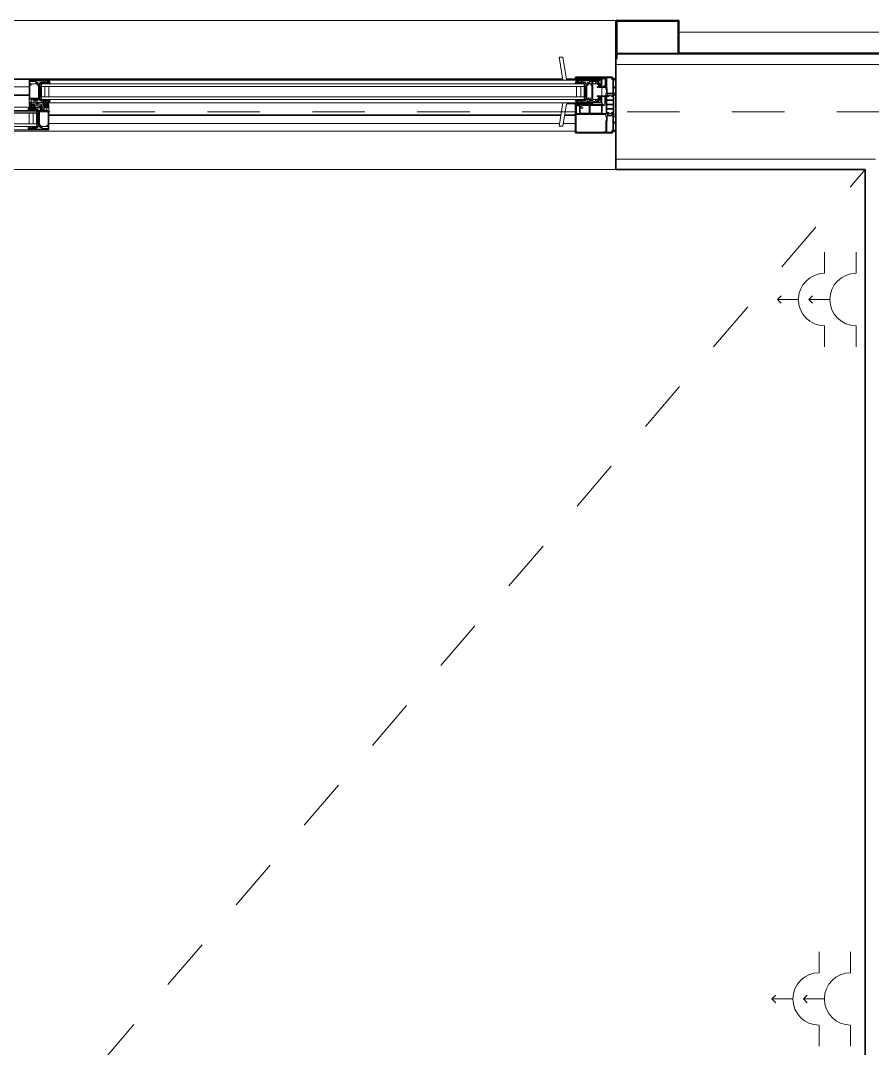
# Model space of a CAD drawing. Header units: metres. Extents: x -1.5 to 31.4, y -9.2 to 10.9.
# Drawn here: x 2.326 to 3.95, y 6.703 to 8.662 of the extents above; entities that cross this region are included whole.
import ezdxf

# ---------------------------------------------------------------- set-up
doc = ezdxf.new("R2010")
doc.units = ezdxf.units.M
doc.linetypes.add('Línea de rejilla', pattern=[0.022225, 0.0127, -0.003175, 0.003175, -0.003175])
doc.linetypes.add('Trazo', pattern=[0.0023, 0.0015, -0.0008])
for name, color, linetype, lineweight in [('A-DETL-GENF', 7, 'Continuous', 18), ('A-DETL-THIN', 7, 'Continuous', 18), ('A-GLAZ', 7, 'Continuous', 18), ('A-WALL', 7, 'Continuous', 18), ('G-IMPT', 7, 'Continuous', 18), ('S-GRID', 7, 'Continuous', 9)]:
    doc.layers.add(name, color=color, linetype=linetype, lineweight=lineweight)
doc.layers.add('A-DETL-HDLN', color=94, linetype='Trazo', lineweight=18, true_color=0x00a600)

# ---------------------------------------------------------------- blocks, each defined once
blk = doc.blocks.new('VENTANA DOS HOJAS - A220 cm x H160 cm-2765769-ARQ_ELEC_PB')
at = {"layer": 'A-DETL-GENF', "color": 253, "true_color": 0xaaaaaa}
for p, q in [((-0.9717, -0.0236), (-0.0489, -0.0236)), ((-0.9717, -0.0286), (-0.0489, -0.0286)), ((-0.9717, -0.0486), (-0.0489, -0.0486)), ((-0.9717, -0.0536), (-0.0489, -0.0536))]:
    blk.add_line(p, q, dxfattribs=at)
at = {"layer": 'A-GLAZ', "color": 253, "lineweight": 35, "true_color": 0xaaaaaa}
for p, q in [((-1.023, 0.04), (-1.0935, 0.04)), ((-1.0935, 0.04), (-1.0935, 0.037)), ((-1.023, -0.0142), (-1.023, 0.04)), ((-1.1, 0.037), (-1.1, -0.063)), ((-1.0935, 0.037), (-1.1, 0.037)), ((-1.0729, -0.017), (-1.0729, 0.0033)), ((-1.0729, 0.0033), (-1.0309, 0.0033)), ((-1.0309, 0.0033), (-1.0309, -0.0142)), ((-1.0309, -0.0142), (-1.023, -0.0142)), ((-1.1, -0.063), (-1.0935, -0.063)), ((-1.0935, -0.063), (-1.0935, -0.066)), ((-1.0935, -0.066), (-1.023, -0.066)), ((-1.0729, -0.063), (-1.0729, -0.0601)), ((-1.023, -0.063), (-1.0729, -0.063)), ((-1.023, -0.066), (-1.023, -0.063))]:
    blk.add_line(p, q, dxfattribs=at)
at = {"layer": 'A-GLAZ', "color": 253, "true_color": 0xaaaaaa}
for p, q in [((0.9985, 0.037), (-1.023, 0.037)), ((-0.9999, 0.0219), (-1.023, 0.0219)), ((-0.999, 0.027), (-1.0058, -0.0155)), ((-0.992, 0.027), (-0.999, 0.027)), ((-0.9989, -0.017), (-0.992, 0.027)), ((-0.0189, 0.0219), (-0.9928, 0.0219)), ((-0.0189, 0.0278), (-0.0189, 0.0342)), ((1.0729, 0.0342), (-0.0189, 0.0342)), ((-0.0189, -0.0025), (-0.0189, 0.0278)), ((-0.0189, 0.0278), (1.0729, 0.0278)), ((-1.0023, 0.0066), (-1.023, 0.0066)), ((-1.0025, 0.0054), (-1.023, 0.0054)), ((-0.0189, 0.0054), (-0.9954, 0.0054)), ((-0.0189, 0.0066), (-0.9952, 0.0066)), ((-1.0729, -0.0234), (-1.0729, -0.017)), ((0.0189, -0.017), (-1.0729, -0.017)), ((-1.0549, -0.0155), (-1.0564, -0.017)), ((-1.0549, -0.0155), (-1.0249, -0.0155)), ((-1.0058, -0.0155), (-1.0249, -0.0155)), ((-1.0249, -0.017), (-1.0249, -0.0155)), ((-0.0189, -0.0089), (-0.0189, -0.0025)), ((1.0729, -0.0025), (-0.0189, -0.0025)), ((1.0729, -0.0089), (-0.0189, -0.0089)), ((-0.0189, -0.0135), (-0.0189, -0.0089)), ((-0.0189, -0.0135), (-0.0076, -0.0135)), ((-0.0076, -0.0135), (0.0025, -0.016)), ((-0.0061, -0.0116), (-0.0061, -0.0089)), ((0.0054, -0.0145), (-0.0061, -0.0116)), ((-0.0025, -0.01), (-0.0054, -0.01)), ((-0.0054, -0.01), (-0.0054, -0.0115)), ((-0.0054, -0.0115), (0.0061, -0.0144)), ((0.0076, -0.0125), (-0.0025, -0.01)), ((0.0025, -0.016), (0.0054, -0.016)), ((0.0054, -0.016), (0.0054, -0.0145)), ((0.0061, -0.0144), (0.0061, -0.017)), ((0.0189, -0.0125), (0.0076, -0.0125)), ((0.0189, -0.0125), (0.0189, -0.017)), ((0.0189, -0.017), (0.0189, -0.0234)), ((-1.0729, -0.0537), (-1.0729, -0.0234)), ((-1.0729, -0.0234), (0.0189, -0.0234)), ((0.0189, -0.0234), (0.0189, -0.0537)), ((0.9954, -0.0314), (0.0189, -0.0314)), ((0.9952, -0.0326), (0.0189, -0.0326)), ((-1.0729, -0.0601), (-1.0729, -0.0537)), ((0.0189, -0.0537), (-1.0729, -0.0537)), ((0.9928, -0.0479), (0.0189, -0.0479)), ((0.0189, -0.0537), (0.0189, -0.0601)), ((0.0189, -0.0601), (-1.0729, -0.0601)), ((-1.055, -0.0615), (-1.0729, -0.0615)), ((-1.0564, -0.0602), (-1.0549, -0.0617)), ((-1.0249, -0.0617), (-1.0549, -0.0617)), ((-1.0249, -0.0617), (-1.0249, -0.0601)), ((-1.0249, -0.0617), (-1.0058, -0.0617)), ((-1.0056, -0.063), (-1.023, -0.063)), ((-1.0058, -0.0617), (-0.999, -0.1042)), ((-0.992, -0.1042), (-0.9989, -0.0601)), ((1.023, -0.0615), (-0.9987, -0.0615)), ((1.023, -0.063), (-0.9985, -0.063)), ((-0.999, -0.1042), (-0.992, -0.1042))]:
    blk.add_line(p, q, dxfattribs=at)
at = {"layer": 'G-IMPT', "color": 253, "true_color": 0xaaaaaa}
for p, q in [((-0.006, 0.0281), (-0.0058, 0.028)), ((0.0184, 0.0293), (0.0158, 0.0293)), ((-1.0958, 0.0008), (-1.0958, -0.0288)), ((-1.094, 0.0023), (-1.0943, 0.0023)), ((-1.0938, 0.0054), (-1.0931, 0.0041)), ((-1.0936, 0.0008), (-1.0933, 0.0008)), ((-1.093, 0.0036), (-1.093, 0.0033)), ((-1.085, 0.0013), (-1.0837, 0.0013)), ((-1.0848, 0.0041), (-1.0841, 0.0054)), ((-1.0827, 0.0003), (-1.0827, -0.0043)), ((-1.0946, -0.0043), (-1.0946, -0.0002)), ((-1.0946, -0.0125), (-1.0946, -0.0073)), ((-1.0946, -0.0155), (-1.0946, -0.0207)), ((-1.0837, -0.0053), (-1.0936, -0.0053)), ((-1.0936, -0.0063), (-1.0837, -0.0063)), ((-1.0837, -0.0135), (-1.0936, -0.0135)), ((-1.0837, -0.0145), (-1.0936, -0.0145)), ((-1.0827, -0.0073), (-1.0827, -0.0125)), ((-1.0827, -0.0207), (-1.0827, -0.0155)), ((-1.0249, -0.0161), (-1.029, -0.0161)), ((-0.0047, -0.0117), (0.0046, -0.014)), ((0.0047, -0.0143), (-0.0046, -0.012)), ((0.0158, -0.0041), (0.0184, -0.0041)), ((-1.0946, -0.0237), (-1.0946, -0.0278)), ((-1.0943, -0.0303), (-1.094, -0.0303)), ((-1.0931, -0.032), (-1.0938, -0.0333)), ((-1.0936, -0.0217), (-1.0837, -0.0217)), ((-1.0837, -0.0227), (-1.0936, -0.0227)), ((-1.0936, -0.0288), (-1.0933, -0.0288)), ((-1.093, -0.0313), (-1.093, -0.0315)), ((-1.085, -0.0293), (-1.0837, -0.0293)), ((-1.0841, -0.0333), (-1.0848, -0.032)), ((-1.0827, -0.0283), (-1.0827, -0.0237)), ((-1.0715, -0.03), (-1.0698, -0.0238)), ((-1.0705, -0.03), (-1.0694, -0.0238)), ((-1.0673, -0.03), (-1.0684, -0.0238)), ((-1.0663, -0.03), (-1.068, -0.0238)), ((-1.0659, -0.0211), (-1.0664, -0.0211)), ((-1.0478, -0.0198), (-1.0465, -0.0206)), ((-1.0465, -0.0232), (-1.0478, -0.024)), ((-1.046, -0.0207), (-1.0457, -0.0207)), ((-1.0391, -0.0486), (-1.0391, -0.0286)), ((-1.028, -0.0219), (-1.0254, -0.0219)), ((-0.0184, -0.0219), (-0.0158, -0.0219)), ((-1.0715, -0.0472), (-1.0698, -0.0534)), ((-1.0705, -0.0472), (-1.0694, -0.0534)), ((-1.0673, -0.0472), (-1.0684, -0.0534)), ((-1.0663, -0.0472), (-1.068, -0.0534)), ((-1.0664, -0.0561), (-1.0659, -0.0561)), ((-1.0496, -0.054), (-1.0498, -0.0541)), ((-1.0254, -0.0553), (-1.028, -0.0553)), ((-0.0158, -0.0553), (-0.0184, -0.0553)), ((0.006, -0.0541), (0.0058, -0.054)), ((-1.0707, -0.0619), (-1.0731, -0.0619)), ((-1.029, -0.0611), (-1.0249, -0.0611))]:
    blk.add_line(p, q, dxfattribs=at)
at = {"layer": 'G-IMPT', "color": 253, "true_color": 0xaaaaaa, "flags": 128}
for points in [[(-1.1, 0.0096), (-1.1, 0.0105), (-1.0988, 0.011), (-1.0988, 0.0097), (-1.0955, 0.0099), (-1.0955, 0.0195), (-1.0988, 0.0197), (-1.0988, 0.0184), (-1.1, 0.0189), (-1.1, 0.022), (-1.0997, 0.0227), (-1.099, 0.023), (-1.0985, 0.023), (-1.0985, 0.0211), (-1.0955, 0.0211), (-1.0955, 0.0353), (-1.0985, 0.0353), (-1.0985, 0.0328), (-1.0994, 0.0337), (-1.0998, 0.0343), (-1.1, 0.0351), (-1.1, 0.037), (-1.0995, 0.037), (-1.0935, 0.037), (-1.0935, 0.04), (-1.023, 0.04), (-1.023, -0.0142), (-1.0257, -0.0142), (-1.024, -0.0127), (-1.03, -0.0127), (-1.0283, -0.0142), (-1.0309, -0.0142), (-1.0309, -0.0112), (-1.0245, -0.0112), (-1.0245, 0.0033), (-1.0834, 0.0033), (-1.0839, 0.0038), (-1.0842, 0.0038), (-1.0842, 0.0042), (-1.0841, 0.0042), (-1.0831, 0.0059), (-1.0834, 0.0063), (-1.0939, 0.0063), (-1.094, 0.0057), (-1.0937, 0.004), (-1.0936, 0.0039), (-1.0936, 0.0035), (-1.097, 0.0035), (-1.0972, 0.0038), (-1.0964, 0.0051), (-1.0955, 0.0051), (-1.0955, 0.0083), (-1.0987, 0.0083)], [(0.0044, 0.0309), (0.0156, 0.0309), (0.0169, 0.0317), (0.0174, 0.0317), (0.0174, 0.0309), (0.0189, 0.0309), (0.0189, 0.0332), (-0.0189, 0.0332), (-0.0189, -0.0135), (-0.017, -0.0135), (-0.0169, -0.0134), (-0.0168, -0.0135), (-0.0128, -0.0135), (-0.0128, -0.0128), (-0.0139, -0.0125), (-0.014, -0.0114), (-0.0149, -0.0109), (-0.0151, -0.0117), (-0.0166, -0.0122), (-0.0169, -0.0121), (-0.0169, -0.0068), (-0.0139, -0.0085), (-0.0139, -0.0037), (-0.0156, -0.0037), (-0.0156, -0.0015), (-0.008, -0.0015), (-0.008, -0.0037), (-0.0096, -0.0037), (-0.0096, -0.0053), (-0.0029, -0.0053), (-0.0029, -0.0037), (-0.0064, -0.0037), (-0.0064, -0.0016), (0.0009, -0.0016), (0.0009, 0.0274)], [(-0.0033, 0.0255), (-0.0031, 0.0252), (-0.0004, 0.0252), (-0.0004, 0.025), (-0.0007, 0.0245), (-0.0007, 0.0007), (-0.0004, 0.0002), (-0.0004, 0), (-0.0176, 0), (-0.0176, 0.0002), (-0.0173, 0.0007), (-0.0173, 0.0245), (-0.0176, 0.025), (-0.0176, 0.0252), (-0.0149, 0.0252), (-0.0149, 0.0267), (-0.0173, 0.0267), (-0.0173, 0.0316), (-0.0055, 0.0316), (-0.0052, 0.0307)], [(-0.0045, 0.0286), (-0.0047, 0.0298), (-0.0035, 0.0297), (-0.0025, 0.0304), (-0.002, 0.0293), (-0.0009, 0.0288), (-0.0017, 0.0278), (-0.0015, 0.0266), (-0.0027, 0.0268)], [(0.007, -0.005), (0.0043, -0.005), (0.0042, -0.005), (0.0025, -0.0042), (0.0025, -0.0015), (0.0033, -0.0013), (0.0033, 0.0025), (0.0025, 0.0027), (0.0025, 0.0126), (0.0025, 0.0225), (0.0033, 0.0227), (0.0033, 0.0265), (0.0025, 0.0267), (0.0025, 0.0294), (0.0042, 0.0302), (0.0043, 0.0302), (0.007, 0.0302)], [(0.0152, 0.0292), (0.0142, 0.0288), (0.0044, 0.0288), (0.0044, 0.0281), (0.0047, 0.0281), (0.0047, 0.0217), (0.0039, 0.0214), (0.0039, 0.0126), (0.0039, 0.0037), (0.0047, 0.0035), (0.0047, -0.0029), (0.0044, -0.0029), (0.0044, -0.0036), (0.0142, -0.0036), (0.0152, -0.004)], [(0.0489, 0.0226), (0.0047, 0.0226), (0.0047, 0.0276), (0.0489, 0.0276)], [(0.0047, 0.0226), (0.0047, 0.0026), (0.0489, 0.0026)], [(0.0081, 0.0307), (0.0089, 0.0317), (0.0094, 0.0313), (0.009, 0.0306), (0.0092, 0.0302), (0.011, 0.0302)], [(0.0147, 0.0308), (0.0167, 0.0317), (0.0167, 0.0309), (0.0189, 0.0309), (0.0186, 0.0328), (0.0204, 0.0322), (0.0204, 0.0318)], [(0.0214, 0.028), (0.0208, 0.0276), (0.0194, 0.0289)], [(-1.0928, 0.0063), (-1.094, 0.0063), (-1.094, 0.0059)], [(-1.0855, 0.0062), (-1.0856, 0.0062), (-1.0856, 0.0058), (-1.0856, 0.0058), (-1.0867, 0.0058), (-1.0867, 0.0058), (-1.0867, 0.0062), (-1.0912, 0.0062), (-1.0912, 0.0058), (-1.0912, 0.0058), (-1.0923, 0.0058), (-1.0923, 0.0058), (-1.0923, 0.0062), (-1.0925, 0.0062)], [(-1.084, 0.0059), (-1.084, 0.0063), (-1.0852, 0.0063)], [(-1.0654, -0.0293), (-1.0815, -0.0293), (-1.0815, 0.0028), (-1.085, 0.0028), (-1.085, 0.0036)], [(-1.077, -0.0123), (-1.0744, -0.0123), (-1.0741, -0.0126), (-1.0738, -0.0123), (-1.0511, -0.0123), (-1.0511, -0.0079), (-1.0508, -0.0076), (-1.0511, -0.0073), (-1.0511, 0.0034), (-1.0491, 0.0034), (-1.0491, -0.0121), (-1.0348, -0.0121)], [(0.0047, 0.0026), (0.0047, -0.0024), (0.0489, -0.0024)], [(-1.079, -0.0171), (-1.079, -0.0293), (-1.081, -0.0293), (-1.081, -0.0163)], [(-1.0303, -0.0109), (-1.0303, -0.0111), (-1.0311, -0.0111), (-1.0311, -0.0141), (-1.076, -0.0141)], [(-1.0472, -0.018), (-1.0678, -0.018), (-1.0729, -0.0209), (-1.0729, -0.0248), (-1.0706, -0.0248), (-1.0706, -0.0238), (-1.0716, -0.0238), (-1.0716, -0.0224), (-1.0662, -0.0224), (-1.0662, -0.0238), (-1.0673, -0.0238), (-1.0673, -0.0248), (-1.0649, -0.0248), (-1.0649, -0.0221)], [(-1.0429, -0.0534), (-1.0429, -0.0382), (-1.0429, -0.0244), (-1.0446, -0.0244), (-1.046, -0.0231), (-1.048, -0.0242), (-1.0487, -0.0238), (-1.0487, -0.0231), (-1.0539, -0.0231), (-1.0539, -0.0204), (-1.0487, -0.0204), (-1.0487, -0.0195), (-1.0482, -0.0193), (-1.0471, -0.0198), (-1.047, -0.0198), (-1.0468, -0.0207), (-1.0459, -0.0203), (-1.0453, -0.0185), (-1.0459, -0.0183)], [(-1.0447, -0.0197), (-1.0447, -0.018), (-1.0249, -0.018), (-1.0249, -0.0203), (-1.0264, -0.0203), (-1.0264, -0.0195), (-1.0269, -0.0195), (-1.0282, -0.0203), (-1.0393, -0.0203)], [(-1.0342, -0.0095), (-1.0366, -0.0083), (-1.0366, -0.0071), (-1.0351, -0.0071)], [(-1.0328, -0.021), (-1.0346, -0.021), (-1.0348, -0.0206), (-1.0344, -0.0199), (-1.0349, -0.0195), (-1.0357, -0.0205)], [(-1.0305, -0.0146), (-1.0306, -0.0142), (-1.0296, -0.0145), (-1.0295, -0.0147), (-1.0285, -0.0146), (-1.0285, -0.0135), (-1.0288, -0.0134), (-1.0288, -0.0131), (-1.0283, -0.013), (-1.0281, -0.0127), (-1.0269, -0.0127), (-1.0258, -0.0127), (-1.0255, -0.013), (-1.0251, -0.0131), (-1.0251, -0.0134), (-1.0253, -0.0135), (-1.0253, -0.0146), (-1.0243, -0.0147), (-1.0243, -0.0145), (-1.0233, -0.0142), (-1.0233, -0.0146)], [(-1.0234, -0.0194), (-1.0234, -0.019), (-1.0252, -0.0184), (-1.0249, -0.0203), (-1.0271, -0.0203), (-1.0271, -0.0195), (-1.0291, -0.0204)], [(-0.0147, -0.0204), (-0.0167, -0.0195), (-0.0167, -0.0203), (-0.0189, -0.0203), (-0.0186, -0.0184), (-0.0204, -0.019), (-0.0204, -0.0194)], [(-0.0044, -0.0569), (-0.0156, -0.0569), (-0.017, -0.0577), (-0.0174, -0.0577), (-0.0174, -0.0569), (-0.0189, -0.0569), (-0.0189, -0.0592), (0.0189, -0.0592), (0.0189, -0.0125), (0.017, -0.0125), (0.0169, -0.0126), (0.0168, -0.0125), (0.0128, -0.0125), (0.0128, -0.0132), (0.0139, -0.0135), (0.014, -0.0146), (0.0149, -0.0151), (0.0151, -0.0143), (0.0166, -0.0138), (0.0169, -0.0139), (0.0169, -0.0192), (0.0139, -0.0175), (0.0139, -0.0223), (0.0156, -0.0223), (0.0156, -0.0245), (0.008, -0.0245), (0.008, -0.0223), (0.0096, -0.0223), (0.0096, -0.0207), (0.0029, -0.0207), (0.0029, -0.0223), (0.0064, -0.0223), (0.0064, -0.0244), (-0.0009, -0.0244), (-0.0009, -0.0534)], [(0.0061, -0.0159), (0.0061, -0.018), (-0.0189, -0.018), (-0.0189, -0.0203), (-0.0174, -0.0203), (-0.0174, -0.0195), (-0.0169, -0.0195), (-0.0156, -0.0203), (-0.0044, -0.0203)], [(-0.0082, -0.0153), (-0.0084, -0.015), (-0.0088, -0.0151), (-0.0104, -0.0151), (-0.0109, -0.0144), (-0.0117, -0.0144), (-0.0129, -0.0154), (-0.017, -0.0154), (-0.0172, -0.016), (-0.0168, -0.0161), (-0.0171, -0.0171), (-0.0174, -0.017), (-0.0175, -0.0175), (-0.0172, -0.0176), (-0.0173, -0.018), (-0.0186, -0.0178), (-0.0186, -0.0176), (-0.0182, -0.0177), (-0.0179, -0.0159), (-0.0179, -0.0144), (-0.0175, -0.0141), (-0.0171, -0.0144), (-0.0134, -0.0144), (-0.0126, -0.0137), (-0.0126, -0.0125), (-0.0135, -0.0125), (-0.0135, -0.0115), (-0.012, -0.0115), (-0.0119, -0.0122), (-0.0106, -0.0122), (-0.0104, -0.0115), (-0.0089, -0.0115), (-0.0089, -0.0125), (-0.0099, -0.0125), (-0.0099, -0.0141), (-0.0077, -0.0141), (-0.0073, -0.0146)], [(-0.0165, -0.0073), (-0.0169, -0.0073), (-0.0169, -0.009), (-0.0165, -0.009), (-0.0165, -0.01), (-0.0169, -0.01), (-0.0169, -0.0117), (-0.0165, -0.0117)], [(0.0011, -0.0028), (-0.0035, -0.002), (-0.0059, -0.002), (-0.0059, -0.0037), (-0.0024, -0.0037), (-0.0024, -0.0057), (-0.0096, -0.0057), (-0.0096, -0.0085), (-0.0141, -0.0085), (-0.016, -0.0074)], [(-0.016, -0.0116), (-0.0141, -0.0105), (-0.0139, -0.0105), (-0.0102, -0.0111), (-0.0085, -0.0111), (-0.0085, -0.0125), (-0.0097, -0.0125), (-0.0097, -0.0135), (-0.0076, -0.0135)], [(-0.013, -0.0184), (-0.0131, -0.0171), (-0.0128, -0.0171), (-0.0126, -0.0171), (-0.0126, -0.0174)], [(-0.0124, -0.018), (-0.0124, -0.0184), (-0.0126, -0.0184)], [(-0.0118, -0.0184), (-0.0119, -0.0184), (-0.012, -0.018)], [(-0.011, -0.0179), (-0.0109, -0.0183), (-0.0111, -0.0183)], [(-0.0081, -0.0205), (-0.0089, -0.0195), (-0.0094, -0.0199), (-0.009, -0.0206), (-0.0092, -0.021), (-0.011, -0.021)], [(-0.0101, -0.018), (-0.0102, -0.0181), (-0.0104, -0.0178)], [(-0.0094, -0.0174), (-0.0093, -0.0177), (-0.0095, -0.0178)], [(-0.0082, -0.0166), (-0.008, -0.0169), (-0.0088, -0.0175), (-0.0091, -0.0172)], [(-0.0073, -0.0135), (0.0026, -0.016), (0.0045, -0.016)], [(-0.0061, -0.0101), (-0.0061, -0.008), (0.0189, -0.008), (0.0189, -0.0057), (0.0174, -0.0057), (0.0174, -0.0065), (0.0169, -0.0065), (0.0156, -0.0057), (0.0044, -0.0057)], [(0.0073, -0.0125), (-0.0026, -0.01), (-0.0045, -0.01)], [(-0.0011, -0.0232), (0.0035, -0.024), (0.0059, -0.024), (0.0059, -0.0223), (0.0024, -0.0223), (0.0024, -0.0203), (0.0096, -0.0203), (0.0096, -0.0175), (0.0141, -0.0175), (0.016, -0.0186)], [(0.0082, -0.0107), (0.0084, -0.011), (0.0088, -0.0109), (0.0104, -0.0109), (0.0109, -0.0116), (0.0117, -0.0116), (0.0129, -0.0106), (0.017, -0.0106), (0.0172, -0.01), (0.0168, -0.0099), (0.0171, -0.0089), (0.0174, -0.009), (0.0175, -0.0085), (0.0172, -0.0084), (0.0173, -0.008), (0.0186, -0.0082), (0.0186, -0.0084), (0.0182, -0.0083), (0.0179, -0.0101), (0.0179, -0.0116), (0.0175, -0.0119), (0.0171, -0.0116), (0.0134, -0.0116), (0.0126, -0.0123), (0.0126, -0.0135), (0.0135, -0.0135), (0.0135, -0.0145), (0.012, -0.0145), (0.0119, -0.0138), (0.0106, -0.0138), (0.0104, -0.0145), (0.0089, -0.0145), (0.0089, -0.0135), (0.0099, -0.0135), (0.0099, -0.0119), (0.0077, -0.0119), (0.0073, -0.0114)], [(0.016, -0.0144), (0.0141, -0.0155), (0.0139, -0.0155), (0.0102, -0.0149), (0.0085, -0.0149), (0.0085, -0.0135), (0.0097, -0.0135), (0.0097, -0.0125), (0.0076, -0.0125)], [(0.0082, -0.0094), (0.008, -0.0091), (0.0088, -0.0085), (0.0091, -0.0088)], [(0.011, -0.005), (0.0092, -0.005), (0.009, -0.0054), (0.0094, -0.0061), (0.0089, -0.0065), (0.0081, -0.0055)], [(0.0094, -0.0086), (0.0093, -0.0083), (0.0095, -0.0082)], [(0.0101, -0.008), (0.0102, -0.0079), (0.0104, -0.0082)], [(0.011, -0.0081), (0.0109, -0.0077), (0.0111, -0.0077)], [(0.0118, -0.0076), (0.0119, -0.0076), (0.012, -0.008)], [(0.0124, -0.008), (0.0124, -0.0076), (0.0126, -0.0076)], [(0.013, -0.0076), (0.0131, -0.0089), (0.0128, -0.0089), (0.0126, -0.0089), (0.0126, -0.0086)], [(0.0204, -0.0066), (0.0204, -0.007), (0.0186, -0.0076), (0.0189, -0.0057), (0.0167, -0.0057), (0.0167, -0.0065), (0.0147, -0.0056)], [(0.0165, -0.0187), (0.0169, -0.0187), (0.0169, -0.017), (0.0165, -0.017), (0.0165, -0.016), (0.0169, -0.016), (0.0169, -0.0143), (0.0165, -0.0143)], [(0.0194, -0.0037), (0.0208, -0.0024), (0.0214, -0.0028)], [(-1.1, -0.0356), (-1.1, -0.0365), (-1.0988, -0.037), (-1.0988, -0.0357), (-1.0955, -0.0359), (-1.0955, -0.0455), (-1.0988, -0.0457), (-1.0988, -0.0444), (-1.1, -0.0449), (-1.1, -0.048), (-1.0997, -0.0487), (-1.099, -0.049), (-1.0985, -0.049), (-1.0985, -0.0471), (-1.0955, -0.0471), (-1.0955, -0.0613), (-1.0985, -0.0613), (-1.0985, -0.0588), (-1.0994, -0.0597), (-1.0998, -0.0603), (-1.1, -0.0611), (-1.1, -0.063), (-1.0935, -0.063), (-1.0935, -0.066), (-1.023, -0.066), (-1.023, -0.063), (-1.0257, -0.063), (-1.024, -0.0645), (-1.03, -0.0645), (-1.0283, -0.063), (-1.0309, -0.063), (-1.0309, -0.0642), (-1.0706, -0.0642), (-1.0718, -0.063), (-1.0725, -0.063), (-1.0725, -0.0642), (-1.081, -0.0642), (-1.081, -0.0479), (-1.065, -0.0479)], [(-1.064, -0.0469), (-1.064, -0.0464), (-1.081, -0.0464), (-1.081, -0.0427), (-1.082, -0.0417), (-1.082, -0.0389), (-1.0823, -0.0386), (-1.082, -0.0383), (-1.082, -0.0358), (-1.081, -0.0348), (-1.081, -0.0314), (-1.0834, -0.0312), (-1.0839, -0.0317), (-1.0842, -0.0317), (-1.0842, -0.0321), (-1.0841, -0.0321), (-1.0831, -0.0337), (-1.0834, -0.0342), (-1.0939, -0.0342), (-1.094, -0.0336), (-1.0937, -0.0319), (-1.0936, -0.0318), (-1.0936, -0.0314), (-1.097, -0.0314), (-1.0972, -0.0317), (-1.0964, -0.033), (-1.0955, -0.033), (-1.0955, -0.0343), (-1.0987, -0.0343)], [(-1.094, -0.0338), (-1.094, -0.0342), (-1.0928, -0.0342)], [(-1.0925, -0.0341), (-1.0923, -0.0341), (-1.0923, -0.0337), (-1.0923, -0.0337), (-1.0912, -0.0337), (-1.0912, -0.0337), (-1.0912, -0.0341), (-1.0867, -0.0341), (-1.0867, -0.0337), (-1.0867, -0.0337), (-1.0856, -0.0337), (-1.0856, -0.0337), (-1.0856, -0.0341), (-1.0855, -0.0341)], [(-1.0852, -0.0342), (-1.084, -0.0342), (-1.084, -0.0338)], [(-1.085, -0.0315), (-1.085, -0.0308), (-1.0644, -0.0308), (-1.0644, -0.0303)], [(-1.0696, -0.03), (-1.0691, -0.0238), (-1.0693, -0.031), (-1.0691, -0.0238), (-1.0702, -0.0238), (-1.0723, -0.03), (-1.0693, -0.03), (-1.0693, -0.031)], [(-1.0682, -0.03), (-1.0687, -0.0238), (-1.0685, -0.031), (-1.0687, -0.0238), (-1.0677, -0.0238), (-1.0655, -0.03), (-1.0685, -0.03), (-1.0685, -0.031)], [(-1.0664, -0.0196), (-1.0622, -0.0196), (-1.0622, -0.0216), (-1.061, -0.0228), (-1.0607, -0.0226), (-1.0607, -0.0196), (-1.0559, -0.0196), (-1.0559, -0.0381), (-1.0554, -0.0386), (-1.0559, -0.0391), (-1.0559, -0.0576), (-1.0607, -0.0576), (-1.0607, -0.0546), (-1.061, -0.0544), (-1.0622, -0.0556), (-1.0622, -0.0576), (-1.0664, -0.0576)], [(-1.049, -0.0567), (-1.0493, -0.0576), (-1.0543, -0.0576), (-1.0543, -0.0527), (-1.0536, -0.0527), (-1.0524, -0.0515), (-1.0526, -0.0512), (-1.0546, -0.0512), (-1.0546, -0.051), (-1.0543, -0.0505), (-1.0543, -0.0267), (-1.0546, -0.0262), (-1.0546, -0.026), (-1.0442, -0.026), (-1.0442, -0.0262), (-1.0445, -0.0267), (-1.0445, -0.0383), (-1.0445, -0.0505), (-1.0442, -0.051), (-1.0442, -0.0512), (-1.0469, -0.0512), (-1.0471, -0.0514)], [(-1.0483, -0.0241), (-1.0487, -0.0241), (-1.0487, -0.0231), (-1.0535, -0.0231), (-1.0535, -0.0208), (-1.0487, -0.0208), (-1.0487, -0.0197), (-1.0483, -0.0197)], [(-1.0429, -0.0239), (-1.0429, -0.0244), (-1.044, -0.0244), (-1.0453, -0.0231), (-1.046, -0.0231)], [(-1.0368, -0.021), (-1.0395, -0.021), (-1.0396, -0.021), (-1.0413, -0.0218), (-1.0413, -0.0245), (-1.0405, -0.0247), (-1.0405, -0.0285), (-1.0413, -0.0287), (-1.0413, -0.0386), (-1.0413, -0.0485), (-1.0405, -0.0487), (-1.0405, -0.0525), (-1.0413, -0.0527), (-1.0413, -0.0554), (-1.0396, -0.0561), (-1.0395, -0.0562), (-1.0368, -0.0562)], [(-1.0286, -0.0552), (-1.0296, -0.0548), (-1.0394, -0.0548), (-1.0394, -0.0541), (-1.0391, -0.0541), (-1.0391, -0.0477), (-1.0399, -0.0474), (-1.0399, -0.0386), (-1.0399, -0.0297), (-1.0391, -0.0295), (-1.0391, -0.0231), (-1.0394, -0.0231), (-1.0394, -0.0224), (-1.0296, -0.0224), (-1.0286, -0.022)], [(-0.9717, -0.0236), (-1.0391, -0.0236), (-1.0391, -0.0286), (-0.9717, -0.0286)], [(-1.0244, -0.0223), (-1.023, -0.0236), (-1.0224, -0.0232)], [(-0.0489, -0.0286), (-0.0047, -0.0286), (-0.0047, -0.0236), (-0.0489, -0.0236)], [(-0.0489, -0.0486), (-0.0047, -0.0486), (-0.0047, -0.0286)], [(-0.0214, -0.0232), (-0.0208, -0.0236), (-0.0194, -0.0223)], [(-0.0152, -0.022), (-0.0142, -0.0224), (-0.0044, -0.0224), (-0.0044, -0.0231), (-0.0047, -0.0231), (-0.0047, -0.0295), (-0.0039, -0.0297), (-0.0039, -0.0386), (-0.0039, -0.0474), (-0.0047, -0.0477), (-0.0047, -0.0541), (-0.0044, -0.0541), (-0.0044, -0.0548), (-0.0142, -0.0548), (-0.0152, -0.0552)], [(-0.007, -0.0562), (-0.0043, -0.0562), (-0.0042, -0.0562), (-0.0025, -0.0554), (-0.0025, -0.0527), (-0.0033, -0.0525), (-0.0033, -0.0487), (-0.0025, -0.0485), (-0.0025, -0.0386), (-0.0025, -0.0287), (-0.0033, -0.0285), (-0.0033, -0.0247), (-0.0025, -0.0245), (-0.0025, -0.0218), (-0.0042, -0.021), (-0.0043, -0.021), (-0.007, -0.021)], [(0.0033, -0.0515), (0.0031, -0.0512), (0.0004, -0.0512), (0.0004, -0.051), (0.0007, -0.0505), (0.0007, -0.0267), (0.0004, -0.0262), (0.0004, -0.026), (0.0176, -0.026), (0.0176, -0.0262), (0.0173, -0.0267), (0.0173, -0.0505), (0.0176, -0.051), (0.0176, -0.0512), (0.0149, -0.0512), (0.0149, -0.0527), (0.0173, -0.0527), (0.0173, -0.0576), (0.0055, -0.0576), (0.0052, -0.0567)], [(-1.0792, -0.0615), (-1.0792, -0.0493), (-1.0765, -0.0493), (-1.0754, -0.0483), (-1.0754, -0.0478), (-1.0812, -0.0478), (-1.0812, -0.0493), (-1.0807, -0.0493), (-1.0807, -0.0575), (-1.0812, -0.0575), (-1.0812, -0.0595), (-1.0807, -0.0595), (-1.0807, -0.0607)], [(-1.0731, -0.0562), (-1.0731, -0.0554), (-1.0739, -0.0554), (-1.0739, -0.0563)], [(-1.0649, -0.0551), (-1.0649, -0.0524), (-1.0673, -0.0524), (-1.0673, -0.0534), (-1.0662, -0.0534), (-1.0662, -0.0548), (-1.0716, -0.0548), (-1.0716, -0.0534), (-1.0706, -0.0534), (-1.0706, -0.0524), (-1.0729, -0.0524), (-1.0729, -0.0563), (-1.0678, -0.0592), (-1.0249, -0.0592), (-1.0249, -0.0569), (-1.0264, -0.0569), (-1.0264, -0.0577), (-1.0269, -0.0577), (-1.0282, -0.0569), (-1.0394, -0.0569)], [(-1.0696, -0.0472), (-1.0691, -0.0534), (-1.0693, -0.0462), (-1.0691, -0.0534), (-1.0702, -0.0534), (-1.0723, -0.0472), (-1.0693, -0.0472), (-1.0693, -0.0462)], [(-1.0682, -0.0472), (-1.0687, -0.0534), (-1.0685, -0.0462), (-1.0687, -0.0534), (-1.0677, -0.0534), (-1.0655, -0.0472), (-1.0685, -0.0472), (-1.0685, -0.0462)], [(-1.0465, -0.0528), (-1.0453, -0.0526), (-1.0455, -0.0538), (-1.0447, -0.0548), (-1.0458, -0.0553), (-1.0463, -0.0564), (-1.0473, -0.0556), (-1.0485, -0.0558), (-1.0483, -0.0546)], [(-0.9717, -0.0536), (-1.0391, -0.0536), (-1.0391, -0.0486), (-0.9717, -0.0486)], [(-1.0357, -0.0567), (-1.0349, -0.0577), (-1.0344, -0.0573), (-1.0348, -0.0566), (-1.0346, -0.0562), (-1.0328, -0.0562)], [(-1.0291, -0.0568), (-1.0271, -0.0577), (-1.0271, -0.0569), (-1.0249, -0.0569), (-1.0252, -0.0588), (-1.0234, -0.0582), (-1.0234, -0.0578)], [(-1.0224, -0.054), (-1.023, -0.0536), (-1.0244, -0.0549)], [(-0.0047, -0.0486), (-0.0047, -0.0536), (-0.0489, -0.0536)], [(-0.0194, -0.0549), (-0.0208, -0.0536), (-0.0214, -0.054)], [(-0.0204, -0.0578), (-0.0204, -0.0582), (-0.0186, -0.0588), (-0.0189, -0.0569), (-0.0167, -0.0569), (-0.0167, -0.0577), (-0.0147, -0.0568)], [(-0.011, -0.0562), (-0.0092, -0.0562), (-0.009, -0.0566), (-0.0094, -0.0573), (-0.0089, -0.0577), (-0.0081, -0.0567)], [(0.0045, -0.0546), (0.0047, -0.0558), (0.0035, -0.0557), (0.0025, -0.0564), (0.002, -0.0553), (0.0009, -0.0548), (0.0017, -0.0538), (0.0015, -0.0526), (0.0027, -0.0528)], [(-1.0787, -0.0635), (-1.0774, -0.064), (-1.0745, -0.064), (-1.0733, -0.0646), (-1.0727, -0.0646), (-1.0727, -0.0641), (-1.073, -0.0633), (-1.073, -0.0629), (-1.0704, -0.0629), (-1.0704, -0.0641), (-1.0694, -0.0641), (-1.0694, -0.0619)], [(-1.0748, -0.0629), (-1.0772, -0.0629), (-1.0785, -0.0625)], [(-1.0233, -0.0626), (-1.0233, -0.063), (-1.0243, -0.0627), (-1.0243, -0.0625), (-1.0253, -0.0626), (-1.0253, -0.0636), (-1.0251, -0.0638), (-1.0251, -0.0641), (-1.0255, -0.0642), (-1.0258, -0.0645), (-1.0269, -0.0645), (-1.0281, -0.0645), (-1.0283, -0.0642), (-1.0288, -0.0641), (-1.0288, -0.0638), (-1.0285, -0.0636), (-1.0285, -0.0626), (-1.0295, -0.0625), (-1.0296, -0.0627), (-1.0306, -0.063), (-1.0305, -0.0626)]]:
    blk.add_lwpolyline(points, dxfattribs=at)
for points in [[(-1.0922, 0.0387), (-1.0922, 0.0357), (-1.0941, 0.0357), (-1.0941, 0.0078), (-1.0835, 0.0078), (-1.0835, 0.0183), (-1.0825, 0.0183), (-1.0825, 0.0387)], [(-1.0244, 0.038), (-1.0263, 0.038), (-1.0269, 0.0387), (-1.0769, 0.0387), (-1.0775, 0.038), (-1.081, 0.038), (-1.081, 0.0167), (-1.082, 0.0157), (-1.082, 0.0098), (-1.081, 0.0088), (-1.081, 0.0048), (-1.0244, 0.0048)], [(0.0109, 0.0026), (0.0189, 0.0026), (0.0189, 0.0226), (0.0109, 0.0226)], [(-1.0269, -0.0132), (-1.0278, -0.0132), (-1.0278, -0.0151), (-1.026, -0.0151), (-1.026, -0.0132)], [(-1.0922, -0.0646), (-1.0922, -0.0616), (-1.0941, -0.0616), (-1.0941, -0.0357), (-1.0835, -0.0357), (-1.0835, -0.0443), (-1.0824, -0.0443), (-1.0824, -0.0646)], [(-1.0665, -0.0238), (-1.0665, -0.023), (-1.0713, -0.023), (-1.0713, -0.0238), (-1.0665, -0.0238), (-1.0713, -0.0238)], [(-1.0249, -0.0286), (-1.0329, -0.0286), (-1.0329, -0.0486), (-1.0249, -0.0486)], [(-0.0109, -0.0286), (-0.0189, -0.0286), (-0.0189, -0.0486), (-0.0109, -0.0486)], [(-1.0665, -0.0534), (-1.0665, -0.0542), (-1.0713, -0.0542), (-1.0713, -0.0534), (-1.0665, -0.0534), (-1.0713, -0.0534)], [(-1.0269, -0.064), (-1.026, -0.064), (-1.026, -0.0621), (-1.0278, -0.0621), (-1.0278, -0.064)]]:
    blk.add_lwpolyline(points, close=True, dxfattribs=at)
at = {"layer": 'G-IMPT', "color": 253, "true_color": 0xaaaaaa}
for centre, radius, start, end in [((-0.0053, 0.0288), 0.001, 164.2465, 225), ((-0.0031, 0.0282), 0.00325, 129.3459, 164.2465), ((-0.0053, 0.0285), 0.00075, 225, 315), ((-0.0053, 0.0285), 0.00075, 315, 8.1566), ((-0.0028, 0.026), 0.00075, 135, 225), ((-0.0028, 0.026), 0.00075, 81.8434, 135), ((0.0044, 0.0274), 0.0035, 90, 180), ((0.007, 0.0317), 0.00146, 269.9999, 320), ((0.011, 0.0424), 0.0122, 269.9396, 287.8336), ((0.0158, 0.0278), 0.0015, 89.9999, 110.9417), ((0.0184, 0.0278), 0.0015, 48.0789, 90), ((0.0319, 0.0329), 0.0115, 185.4767, 204.7929), ((-1.0987, 0.0096), 0.0013, 180, 270), ((-1.0943, 0.0008), 0.0015, 90, 180), ((-1.0936, -0.0002), 0.001, 90, 180), ((-1.093, 0.0059), 0.001, 180.0001, 210), ((-1.094, 0.0033), 0.001, 270, 0), ((-1.0933, 0.0028), 0.002, 270, 330.1007), ((-1.094, 0.0036), 0.001, 360, 29.9999), ((-1.0918, 0.0113), 0.00505, 258.5788, 262.0623), ((-1.089, 0.0003), 0.003, 36.7624, 150.1007), ((-1.085, 0.0033), 0.002, 216.7625, 270), ((-1.0862, 0.0113), 0.00505, 277.9377, 281.4212), ((-1.084, 0.0036), 0.001, 150, 179.9999), ((-1.085, 0.0059), 0.001, 330.0001, 0), ((-1.0837, 0.0003), 0.001, 360, 90), ((-1.0936, -0.0043), 0.001, 180, 270), ((-1.0936, -0.0073), 0.001, 90, 180), ((-1.0936, -0.0125), 0.001, 180, 270), ((-1.0936, -0.0155), 0.001, 90, 180), ((-1.0837, -0.0043), 0.001, 270, 0), ((-1.0837, -0.0073), 0.001, 360, 90), ((-1.0837, -0.0125), 0.001, 270, 0), ((-1.0837, -0.0155), 0.001, 360, 90), ((-1.077, -0.0163), 0.004, 90, 180), ((-1.076, -0.0171), 0.003, 90, 180), ((-1.0482, -0.0253), 0.00739, 71.5697, 82.123), ((-1.0351, -0.0121), 0.005, 14.1835, 90), ((-1.0348, -0.0107), 0.0014, 270, 65), ((-1.029, -0.0145), 0.00158, 183.482, 270), ((-1.0249, -0.0145), 0.00158, 270, 356.518), ((-1.0119, -0.0183), 0.0115, 185.4767, 204.7929), ((-0.0319, -0.0183), 0.0115, 335.2071, 354.5233), ((-0.0165, -0.0083), 0.001, 60, 89.9999), ((-0.0165, -0.0107), 0.001, 270.0001, 300), ((-0.0121, -0.0574), 0.039, 90.6937, 91.2257), ((-0.0135, -0.0099), 0.00751, 276.851, 314.4046), ((-0.0123, -0.0117), 0.00633, 268.2854, 272.5573), ((-0.0066, -0.057), 0.039, 96.6026, 97.5679), ((-0.0123, -0.0117), 0.00633, 281.6124, 287.4537), ((0.0049, -0.054), 0.039, 111.6266, 112.5919), ((-0.0123, -0.0117), 0.00633, 296.5088, 300.3881), ((-0.0123, -0.0117), 0.00633, 309.4485, 318.5077), ((-0.0076, -0.0145), 0.001, 76, 90.0001), ((-0.0082, -0.0152), 0.001, 311.256, 33.537), ((-0.0041, -0.0101), 0.002, 179.9999, 256), ((-0.0045, -0.0108), 0.00085, 90, 256), ((0.0045, -0.0022), 0.0035, 189.9009, 268.3655), ((0.0045, -0.0152), 0.00085, 270, 76), ((0.0041, -0.0159), 0.002, 359.9999, 76), ((0.007, -0.0065), 0.00146, 40, 90.0001), ((0.0082, -0.0108), 0.001, 131.256, 213.537), ((0.0076, -0.0115), 0.001, 256, 270.0001), ((0.0123, -0.0143), 0.00633, 129.4485, 138.5077), ((0.0135, -0.0161), 0.00751, 96.851, 134.4046), ((0.0123, -0.0143), 0.00633, 116.5088, 120.3881), ((-0.0049, 0.028), 0.039, 291.6266, 292.5919), ((0.0123, -0.0143), 0.00633, 101.6124, 107.4537), ((0.011, -0.0172), 0.0122, 72.1664, 90.0604), ((0.0066, 0.031), 0.039, 276.6026, 277.5679), ((0.0123, -0.0143), 0.00633, 88.2854, 92.5573), ((0.0121, 0.0314), 0.039, 270.6937, 271.2257), ((0.0158, -0.0026), 0.0015, 249.0583, 270.0001), ((0.0165, -0.0153), 0.001, 90.0001, 120), ((0.0165, -0.0177), 0.001, 240, 269.9999), ((0.0184, -0.0026), 0.0015, 270, 311.9211), ((0.0319, -0.0077), 0.0115, 155.2071, 174.5233), ((-1.0987, -0.0356), 0.0013, 90, 180), ((-1.0943, -0.0288), 0.0015, 180, 270), ((-1.0936, -0.0207), 0.001, 180, 270), ((-1.0936, -0.0237), 0.001, 90, 180), ((-1.0936, -0.0278), 0.001, 180, 270), ((-1.094, -0.0313), 0.001, 360, 90), ((-1.093, -0.0338), 0.001, 150, 179.9999), ((-1.0933, -0.0308), 0.002, 29.8993, 90), ((-1.094, -0.0315), 0.001, 330.0001, 0), ((-1.0918, -0.0391), 0.00505, 97.9377, 101.4212), ((-1.089, -0.0283), 0.003, 209.8993, 323.2376), ((-1.085, -0.0313), 0.002, 90, 143.2375), ((-1.0862, -0.0391), 0.00505, 78.5788, 82.0623), ((-1.084, -0.0315), 0.001, 180.0001, 210), ((-1.085, -0.0338), 0.001, 360, 29.9999), ((-1.0837, -0.0207), 0.001, 270, 0), ((-1.0837, -0.0237), 0.001, 360, 90), ((-1.0837, -0.0283), 0.001, 270, 0), ((-1.0664, -0.0203), 0.00075, 90, 270), ((-1.0659, -0.0221), 0.001, 360, 90), ((-1.0654, -0.0303), 0.001, 360, 90), ((-1.0483, -0.0207), 0.001, 60, 89.9999), ((-1.0483, -0.0231), 0.001, 270, 299.9999), ((-1.046, -0.0197), 0.001, 240.0001, 270), ((-1.046, -0.0241), 0.001, 90.0001, 120), ((-1.0457, -0.0197), 0.001, 270, 0), ((-1.0392, -0.024), 0.00368, 90.8408, 178.8555), ((-1.0368, -0.0195), 0.00146, 269.9999, 320), ((-1.0328, -0.0088), 0.0122, 269.9396, 287.8336), ((-1.028, -0.0234), 0.0015, 89.9999, 110.9417), ((-1.0254, -0.0234), 0.0015, 48.0789, 90), ((-0.0184, -0.0234), 0.0015, 90, 131.9211), ((-0.0158, -0.0234), 0.0015, 69.0583, 90.0001), ((-0.011, -0.0088), 0.0122, 252.1664, 270.0604), ((-0.007, -0.0195), 0.00146, 220, 270.0001), ((-0.0045, -0.0238), 0.0035, 9.9009, 88.3655), ((-1.0638, -0.0544), 0.0102, 190.8485, 227.8415), ((-1.0638, -0.0544), 0.00945, 191.3, 233.5206), ((-1.0664, -0.0568), 0.00075, 90, 270), ((-1.0659, -0.0551), 0.001, 270, 0), ((-1.065, -0.0469), 0.001, 270, 0), ((-1.0491, -0.0548), 0.001, 135, 195.7324), ((-1.0469, -0.0542), 0.00325, 195.7325, 230.6542), ((-1.0491, -0.0545), 0.00075, 351.8618, 135), ((-1.0466, -0.052), 0.000752, 131.6627, 225.003), ((-1.0466, -0.052), 0.00075, 225, 278.1566), ((-1.0394, -0.0534), 0.0035, 180, 270), ((-1.0368, -0.0577), 0.00146, 40, 90.0001), ((-1.0328, -0.0684), 0.0122, 72.1664, 90.0604), ((-1.028, -0.0538), 0.0015, 249.0583, 270.0001), ((-1.0254, -0.0538), 0.0015, 270, 311.9211), ((-1.0119, -0.0589), 0.0115, 155.2071, 174.5233), ((-0.0319, -0.0589), 0.0115, 5.4767, 24.7929), ((-0.0184, -0.0538), 0.0015, 228.0789, 270), ((-0.0158, -0.0538), 0.0015, 269.9999, 290.9417), ((-0.011, -0.0684), 0.0122, 89.9396, 107.8336), ((-0.007, -0.0577), 0.00146, 89.9999, 140), ((-0.0044, -0.0534), 0.0035, 270, 0), ((0.0028, -0.052), 0.00075, 261.8434, 315), ((0.0028, -0.052), 0.00075, 315, 45), ((0.0053, -0.0545), 0.00075, 135, 188.1566), ((0.0053, -0.0545), 0.00075, 45, 135), ((0.0031, -0.0542), 0.00325, 309.3459, 344.2465), ((0.0053, -0.0548), 0.001, 344.2465, 45), ((-1.0777, -0.0607), 0.003, 180, 250), ((-1.0782, -0.0615), 0.001, 180, 250), ((-1.0748, -0.0619), 0.001, 270, 330), ((-1.0731, -0.0629), 0.001, 90, 150), ((-1.029, -0.0627), 0.00157, 90.0628, 176.9145), ((-1.0249, -0.0627), 0.00159, 3.8759, 90.0615)]:
    blk.add_arc(centre, radius, start, end, dxfattribs=at)

msp = doc.modelspace()

# ---------------------------------------------------------------- linework, layer by layer
at = {"layer": 'A-DETL-HDLN'}
msp.add_line((0.7857, 4.6977), (3.9357, 8.3777), dxfattribs=at)
at = {"layer": 'A-DETL-THIN', "color": 1, "true_color": 0xff0000}
for p, q in [((3.8584, 8.1801), (3.8584, 8.2201)), ((3.9184, 8.1801), (3.9184, 8.2201)), ((3.7684, 8.1301), (3.7755, 8.1371)), ((3.8084, 8.1301), (3.7684, 8.1301)), ((3.7684, 8.1301), (3.7755, 8.123)), ((3.8284, 8.1301), (3.8355, 8.1371)), ((3.8684, 8.1301), (3.8284, 8.1301)), ((3.8284, 8.1301), (3.8355, 8.123)), ((3.8584, 8.0801), (3.8584, 8.0401)), ((3.9184, 8.0801), (3.9184, 8.0401)), ((3.8481, 6.8476), (3.8481, 6.8876)), ((3.9081, 6.8476), (3.9081, 6.8876)), ((3.7581, 6.7976), (3.7652, 6.8047)), ((3.7981, 6.7976), (3.7581, 6.7976)), ((3.7581, 6.7976), (3.7652, 6.7905)), ((3.8181, 6.7976), (3.8252, 6.8047)), ((3.8581, 6.7976), (3.8181, 6.7976)), ((3.8181, 6.7976), (3.8252, 6.7905)), ((3.8481, 6.7476), (3.8481, 6.7076)), ((3.9081, 6.7476), (3.9081, 6.7076))]:
    msp.add_line(p, q, dxfattribs=at)
for centre in [(3.8584, 8.1301), (3.9184, 8.1301), (3.8481, 6.7976), (3.9081, 6.7976)]:
    msp.add_arc(centre, 0.05, 90, 270, dxfattribs=at)
at = {"layer": 'A-WALL', "color": 253, "true_color": 0xaaaaaa}
for p, q in [((1.2607, 8.6617), (3.4607, 8.6617)), ((3.4627, 8.5997), (3.4627, 8.6597)), ((3.4627, 8.6597), (3.5787, 8.6597)), ((3.5787, 8.6597), (3.5787, 8.5997)), ((3.5807, 8.6397), (4.9407, 8.6397)), ((3.5787, 8.5997), (3.4627, 8.5997)), ((3.4627, 8.5977), (3.4627, 8.5887)), ((5.0587, 8.5977), (3.4627, 8.5977)), ((3.4607, 8.5887), (3.4627, 8.5887)), ((3.4607, 8.5777), (4.1357, 8.5777)), ((3.9557, 8.3977), (3.4607, 8.3977)), ((3.4607, 8.3777), (1.2607, 8.3777))]:
    msp.add_line(p, q, dxfattribs=at)
at = {"layer": 'A-WALL', "color": 253, "lineweight": 35, "true_color": 0xaaaaaa}
for p, q in [((3.4607, 8.6617), (3.4607, 8.5507)), ((3.5807, 8.6617), (3.4607, 8.6617)), ((3.5807, 8.5997), (3.5807, 8.6617)), ((4.9407, 8.5997), (3.5807, 8.5997)), ((3.4607, 8.4507), (3.4607, 8.3777)), ((3.4607, 8.3777), (3.9357, 8.3777)), ((3.9357, 8.3777), (3.9357, 0.3977))]:
    msp.add_line(p, q, dxfattribs=at)
at = {"layer": 'S-GRID', "color": 8, "linetype": 'Línea de rejilla', "true_color": 0x808080}
msp.add_line((15.5819, 8.4877), (-1.5122, 8.4877), dxfattribs=at)

# ---------------------------------------------------------------- block references
at = {"layer": 'A-GLAZ', "color": 253, "true_color": 0xaaaaaa, "rotation": 180}
msp.add_blockref('VENTANA DOS HOJAS - A220 cm x H160 cm-2765769-ARQ_ELEC_PB', (2.3607, 8.4877), dxfattribs=at)

doc.saveas('drawing.dxf')
